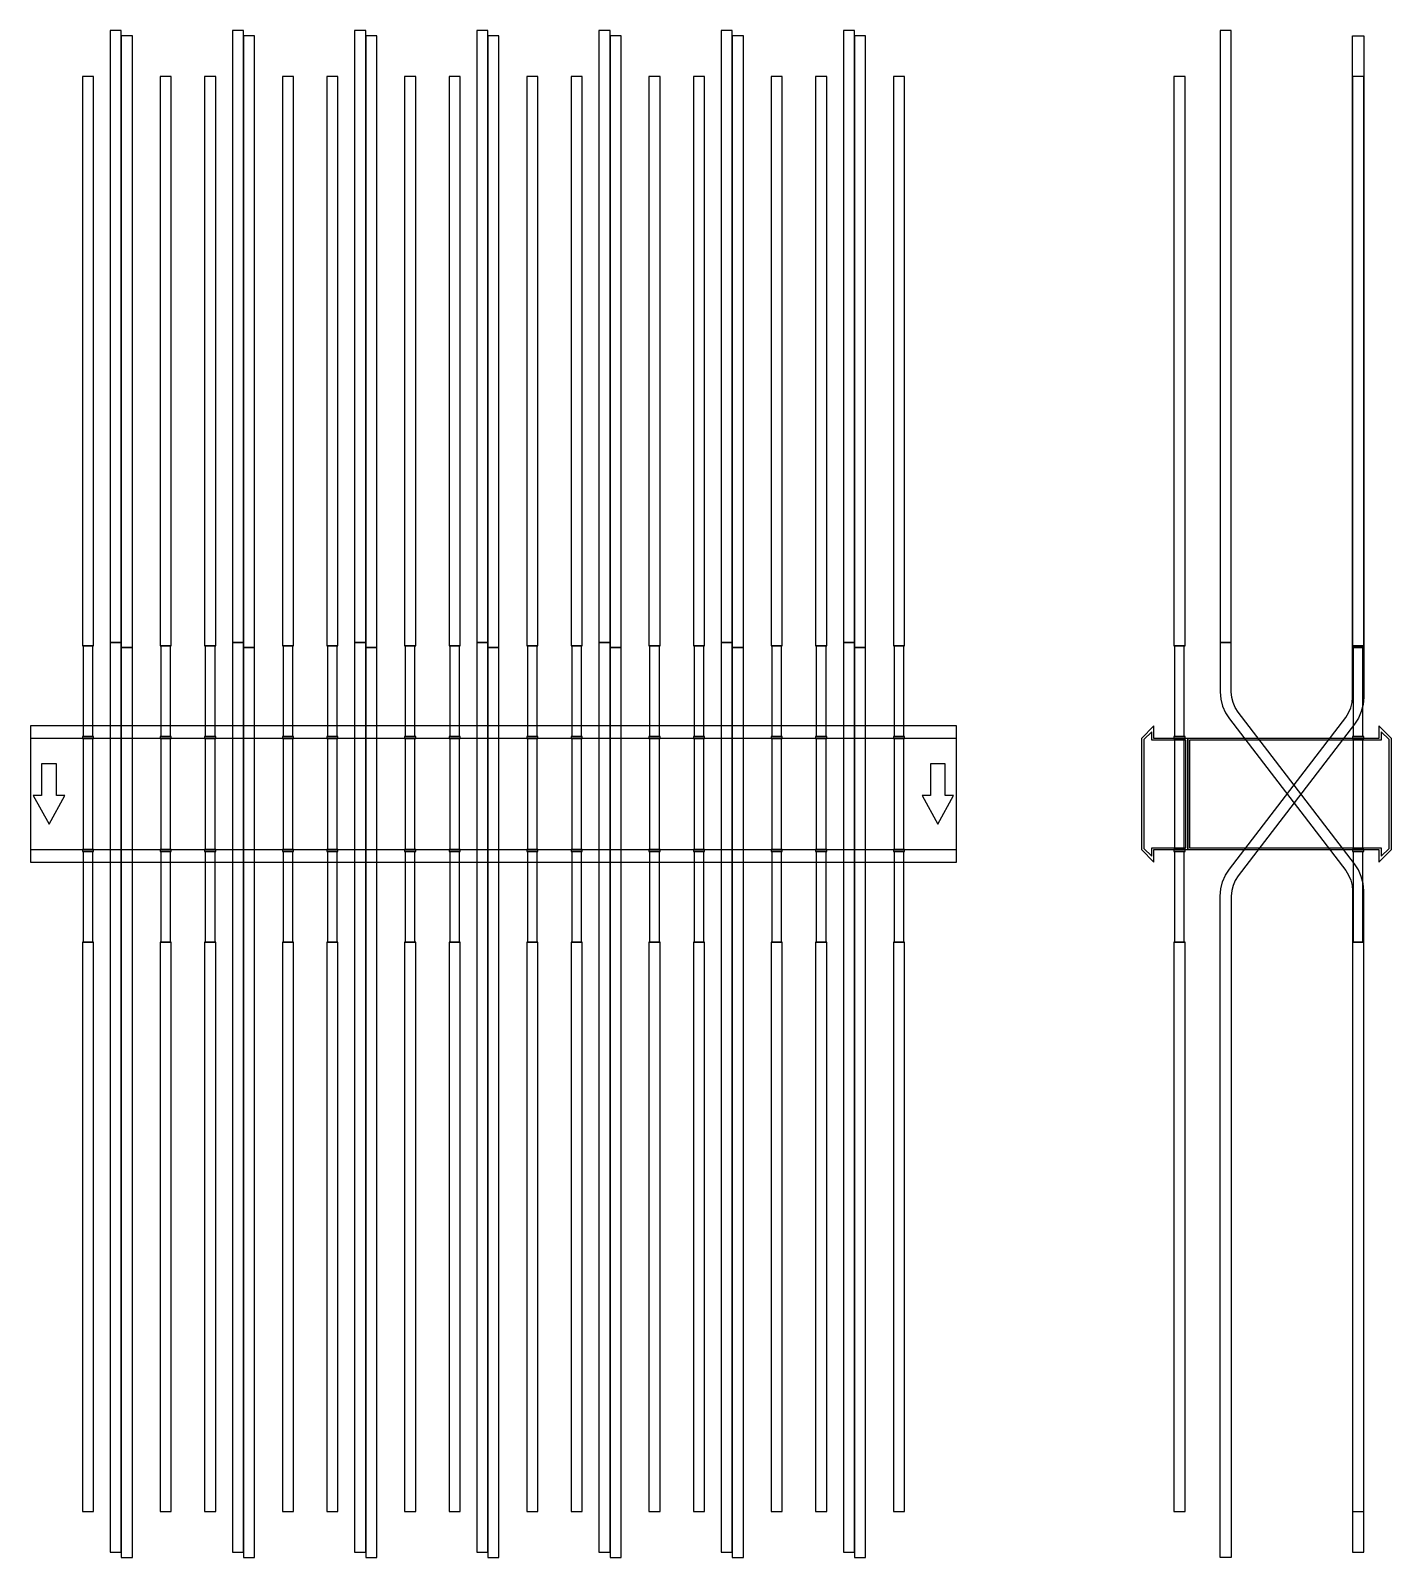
# Model space of a CAD drawing. Extents: x 0 to 1470, y -825 to 825.
import ezdxf

# ---------------------------------------------------------------- set-up
doc = ezdxf.new("R2010")
doc.units = 0
doc.layers.add('Halfen', color=7, linetype='CONTINUOUS')

msp = doc.modelspace()

# ---------------------------------------------------------------- linework, layer by layer
at = {"layer": 'Halfen', "color": 7}
for points in [[(98, 163.766), (98, 824.766), (86, 824.766), (86, 163.766)], [(110, 158.108), (110, 819.108), (98, 819.108), (98, 158.108)], [(230, 163.766), (230, 824.766), (218, 824.766), (218, 163.766)], [(242, 158.108), (242, 819.108), (230, 819.108), (230, 158.108)], [(362, 163.766), (362, 824.766), (350, 824.766), (350, 163.766)], [(374, 158.108), (374, 819.108), (362, 819.108), (362, 158.108)], [(494, 163.766), (494, 824.766), (482, 824.766), (482, 163.766)], [(506, 158.108), (506, 819.108), (494, 819.108), (494, 158.108)], [(626, 163.766), (626, 824.766), (614, 824.766), (614, 163.766)], [(638, 158.108), (638, 819.108), (626, 819.108), (626, 158.108)], [(758, 163.766), (758, 824.766), (746, 824.766), (746, 163.766)], [(770, 158.108), (770, 819.108), (758, 819.108), (758, 158.108)], [(890, 163.766), (890, 824.766), (878, 824.766), (878, 163.766)], [(902, 158.108), (902, 819.108), (890, 819.108), (890, 158.108)], [(1297, 163.766), (1297, 824.766), (1285, 824.766), (1285, 163.766)], [(1428, 158.108), (1428, 819.108), (1440, 819.108), (1440, 158.108)], [(68, 160), (68, 775), (56, 775), (56, 160)], [(152, 160), (152, 775), (140, 775), (140, 160)], [(200, 160), (200, 775), (188, 775), (188, 160)], [(284, 160), (284, 775), (272, 775), (272, 160)], [(332, 160), (332, 775), (320, 775), (320, 160)], [(416, 160), (416, 775), (404, 775), (404, 160)], [(464, 160), (464, 775), (452, 775), (452, 160)], [(548, 160), (548, 775), (536, 775), (536, 160)], [(596, 160), (596, 775), (584, 775), (584, 160)], [(680, 160), (680, 775), (668, 775), (668, 160)], [(728, 160), (728, 775), (716, 775), (716, 160)], [(812, 160), (812, 775), (800, 775), (800, 160)], [(860, 160), (860, 775), (848, 775), (848, 160)], [(944, 160), (944, 775), (932, 775), (932, 160)], [(1247, 160), (1247, 775), (1235, 775), (1235, 160)], [(1440, 160), (1440, 775), (1428, 775), (1428, 160)], [(67.25, 62), (67.25, 160), (56.75, 160), (56.75, 62)], [(98, -819.108), (98, 163.766), (86, 163.766), (86, -819.108)], [(110, -824.767), (110, 158.108), (98, 158.108), (98, -824.767)], [(151.25, 62), (151.25, 160), (140.75, 160), (140.75, 62)], [(199.25, 62), (199.25, 160), (188.75, 160), (188.75, 62)], [(230, -819.108), (230, 163.766), (218, 163.766), (218, -819.108)], [(242, -824.767), (242, 158.108), (230, 158.108), (230, -824.767)], [(283.25, 62), (283.25, 160), (272.75, 160), (272.75, 62)], [(331.25, 62), (331.25, 160), (320.75, 160), (320.75, 62)], [(362, -819.108), (362, 163.766), (350, 163.766), (350, -819.108)], [(374, -824.767), (374, 158.108), (362, 158.108), (362, -824.767)], [(415.25, 62), (415.25, 160), (404.75, 160), (404.75, 62)], [(463.25, 62), (463.25, 160), (452.75, 160), (452.75, 62)], [(494, -819.108), (494, 163.766), (482, 163.766), (482, -819.108)], [(506, -824.767), (506, 158.108), (494, 158.108), (494, -824.767)], [(547.25, 62), (547.25, 160), (536.75, 160), (536.75, 62)], [(595.25, 62), (595.25, 160), (584.75, 160), (584.75, 62)], [(626, -819.108), (626, 163.766), (614, 163.766), (614, -819.108)], [(638, -824.767), (638, 158.108), (626, 158.108), (626, -824.767)], [(679.25, 62), (679.25, 160), (668.75, 160), (668.75, 62)], [(727.25, 62), (727.25, 160), (716.75, 160), (716.75, 62)], [(758, -819.108), (758, 163.766), (746, 163.766), (746, -819.108)], [(770, -824.767), (770, 158.108), (758, 158.108), (758, -824.767)], [(811.25, 62), (811.25, 160), (800.75, 160), (800.75, 62)], [(859.25, 62), (859.25, 160), (848.75, 160), (848.75, 62)], [(890, -819.108), (890, 163.766), (878, 163.766), (878, -819.108)], [(902, -824.767), (902, 158.108), (890, 158.108), (890, -824.767)], [(943.25, 62), (943.25, 160), (932.75, 160), (932.75, 62)], [(1246.25, 62), (1246.25, 160), (1235.75, 160), (1235.75, 62)], [(1440, -819.108), (1440, -104.608), (1439.359, -96.789), (1437.453, -89.179), (1434.332, -81.981), (1430.081, -75.388), (1304.439, 88.352), (1301.251, 93.297), (1298.911, 98.695), (1297.481, 104.403), (1297, 110.267), (1297, 163.766), (1285, 163.766), (1285, 110.267), (1285.641, 102.448), (1287.547, 94.838), (1290.668, 87.64), (1294.919, 81.046), (1420.561, -82.693), (1423.749, -87.638), (1426.089, -93.037), (1427.519, -98.744), (1428, -104.608), (1428, -819.108)], [(1285, -824.767), (1285, -110.267), (1285.641, -102.448), (1287.547, -94.838), (1290.668, -87.64), (1294.919, -81.046), (1420.561, 82.693), (1423.749, 87.638), (1426.089, 93.037), (1427.519, 98.744), (1428, 104.608), (1428, 158.108), (1440, 158.108), (1440, 104.608), (1439.359, 96.789), (1437.453, 89.179), (1434.332, 81.981), (1430.081, 75.388), (1304.439, -88.352), (1301.251, -93.297), (1298.911, -98.695), (1297.481, -104.403), (1297, -110.267), (1297, -824.767)], [(1439.25, 62), (1439.25, 160), (1428.75, 160), (1428.75, 62)], [(0, -73.5), (1000, -73.5), (1000, 73.5), (0, 73.5)], [(1250, -60), (1250, 60), (1213.5, 60), (1213.5, 73.5), (1200, 60), (1200, -60), (1213.5, -73.5), (1213.5, -60)], [(1248, -58), (1248, 58), (1211, 58), (1211, 67.25), (1202.5, 58.75), (1202.5, -58.75), (1211, -67.25), (1211, -58)], [(1470, -60), (1470, 60), (1456.5, 73.5), (1456.5, 60), (1250, 60), (1250, -60), (1456.5, -60), (1456.5, -73.5)], [(1467.5, -58.75), (1467.5, 58.75), (1459, 67.25), (1459, 58), (1252, 58), (1252, -58), (1459, -58), (1459, -67.25)], [(0, -60), (1000, -60), (1000, 60), (0, 60)], [(68, 60), (68, 62), (56, 62), (56, 60)], [(67.25, -60), (67.25, 60), (56.75, 60), (56.75, -60)], [(152, 60), (152, 62), (140, 62), (140, 60)], [(151.25, -60), (151.25, 60), (140.75, 60), (140.75, -60)], [(200, 60), (200, 62), (188, 62), (188, 60)], [(199.25, -60), (199.25, 60), (188.75, 60), (188.75, -60)], [(284, 60), (284, 62), (272, 62), (272, 60)], [(283.25, -60), (283.25, 60), (272.75, 60), (272.75, -60)], [(332, 60), (332, 62), (320, 62), (320, 60)], [(331.25, -60), (331.25, 60), (320.75, 60), (320.75, -60)], [(416, 60), (416, 62), (404, 62), (404, 60)], [(415.25, -60), (415.25, 60), (404.75, 60), (404.75, -60)], [(464, 60), (464, 62), (452, 62), (452, 60)], [(463.25, -60), (463.25, 60), (452.75, 60), (452.75, -60)], [(548, 60), (548, 62), (536, 62), (536, 60)], [(547.25, -60), (547.25, 60), (536.75, 60), (536.75, -60)], [(596, 60), (596, 62), (584, 62), (584, 60)], [(595.25, -60), (595.25, 60), (584.75, 60), (584.75, -60)], [(680, 60), (680, 62), (668, 62), (668, 60)], [(679.25, -60), (679.25, 60), (668.75, 60), (668.75, -60)], [(728, 60), (728, 62), (716, 62), (716, 60)], [(727.25, -60), (727.25, 60), (716.75, 60), (716.75, -60)], [(812, 60), (812, 62), (800, 62), (800, 60)], [(811.25, -60), (811.25, 60), (800.75, 60), (800.75, -60)], [(860, 60), (860, 62), (848, 62), (848, 60)], [(859.25, -60), (859.25, 60), (848.75, 60), (848.75, -60)], [(944, 60), (944, 62), (932, 62), (932, 60)], [(943.25, -60), (943.25, 60), (932.75, 60), (932.75, -60)], [(1247, 60), (1247, 62), (1235, 62), (1235, 60)], [(1246.25, -60), (1246.25, 60), (1235.75, 60), (1235.75, -60)], [(1440, 60), (1440, 62), (1428, 62), (1428, 60)], [(1439.25, -60), (1439.25, 60), (1428.75, 60), (1428.75, -60)], [(20, -32.5), (37, -1.5), (28, -1.5), (28, 32.5), (12, 32.5), (12, -1.5), (3, -1.5)], [(980, -32.5), (997, -1.5), (988, -1.5), (988, 32.5), (972, 32.5), (972, -1.5), (963, -1.5)], [(68, -62), (68, -60), (56, -60), (56, -62)], [(67.25, -160), (67.25, -62), (56.75, -62), (56.75, -160)], [(152, -62), (152, -60), (140, -60), (140, -62)], [(151.25, -160), (151.25, -62), (140.75, -62), (140.75, -160)], [(200, -62), (200, -60), (188, -60), (188, -62)], [(199.25, -160), (199.25, -62), (188.75, -62), (188.75, -160)], [(284, -62), (284, -60), (272, -60), (272, -62)], [(283.25, -160), (283.25, -62), (272.75, -62), (272.75, -160)], [(332, -62), (332, -60), (320, -60), (320, -62)], [(331.25, -160), (331.25, -62), (320.75, -62), (320.75, -160)], [(416, -62), (416, -60), (404, -60), (404, -62)], [(415.25, -160), (415.25, -62), (404.75, -62), (404.75, -160)], [(464, -62), (464, -60), (452, -60), (452, -62)], [(463.25, -160), (463.25, -62), (452.75, -62), (452.75, -160)], [(548, -62), (548, -60), (536, -60), (536, -62)], [(547.25, -160), (547.25, -62), (536.75, -62), (536.75, -160)], [(596, -62), (596, -60), (584, -60), (584, -62)], [(595.25, -160), (595.25, -62), (584.75, -62), (584.75, -160)], [(680, -62), (680, -60), (668, -60), (668, -62)], [(679.25, -160), (679.25, -62), (668.75, -62), (668.75, -160)], [(728, -62), (728, -60), (716, -60), (716, -62)], [(727.25, -160), (727.25, -62), (716.75, -62), (716.75, -160)], [(812, -62), (812, -60), (800, -60), (800, -62)], [(811.25, -160), (811.25, -62), (800.75, -62), (800.75, -160)], [(860, -62), (860, -60), (848, -60), (848, -62)], [(859.25, -160), (859.25, -62), (848.75, -62), (848.75, -160)], [(944, -62), (944, -60), (932, -60), (932, -62)], [(943.25, -160), (943.25, -62), (932.75, -62), (932.75, -160)], [(1247, -62), (1247, -60), (1235, -60), (1235, -62)], [(1246.25, -160), (1246.25, -62), (1235.75, -62), (1235.75, -160)], [(1440, -62), (1440, -60), (1428, -60), (1428, -62)], [(1439.25, -160), (1439.25, -62), (1428.75, -62), (1428.75, -160)], [(68, -775), (68, -160), (56, -160), (56, -775)], [(152, -775), (152, -160), (140, -160), (140, -775)], [(200, -775), (200, -160), (188, -160), (188, -775)], [(284, -775), (284, -160), (272, -160), (272, -775)], [(332, -775), (332, -160), (320, -160), (320, -775)], [(416, -775), (416, -160), (404, -160), (404, -775)], [(464, -775), (464, -160), (452, -160), (452, -775)], [(548, -775), (548, -160), (536, -160), (536, -775)], [(596, -775), (596, -160), (584, -160), (584, -775)], [(680, -775), (680, -160), (668, -160), (668, -775)], [(728, -775), (728, -160), (716, -160), (716, -775)], [(812, -775), (812, -160), (800, -160), (800, -775)], [(860, -775), (860, -160), (848, -160), (848, -775)], [(944, -775), (944, -160), (932, -160), (932, -775)], [(1247, -775), (1247, -160), (1235, -160), (1235, -775)], [(1440, -775), (1440, -160), (1428, -160), (1428, -775)]]:
    msp.add_lwpolyline(points, close=True, dxfattribs=at)

doc.saveas('drawing.dxf')
